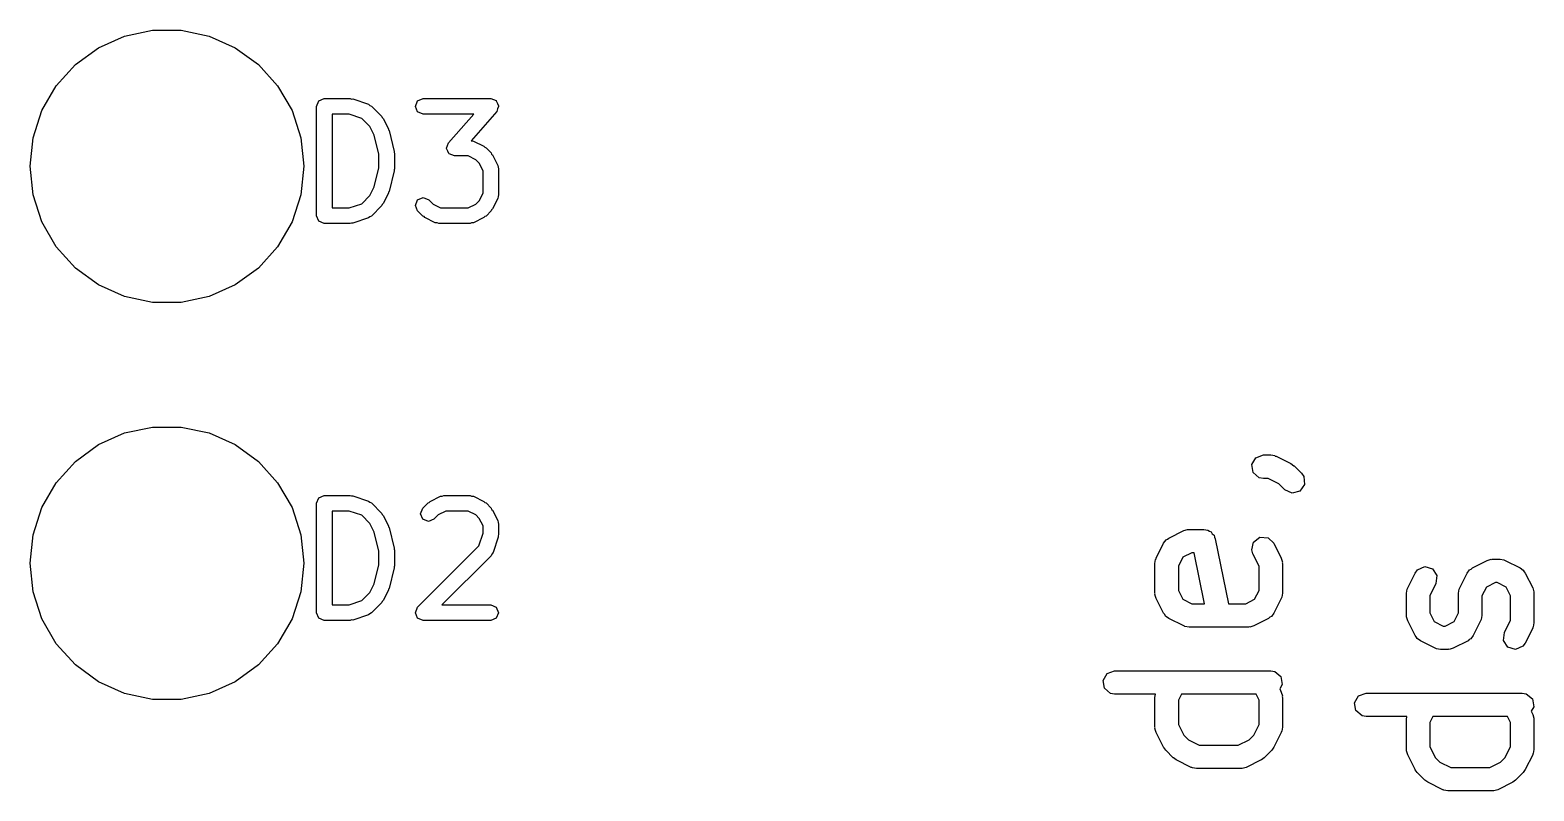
# Model space of a CAD drawing. Extents: x 128.5 to 208.6, y -109.7 to -29.3.
# Drawn here: x 129 to 138.63, y -36.05 to -31.18 of the extents above; entities that cross this region are included whole.
import ezdxf

# ---------------------------------------------------------------- set-up
doc = ezdxf.new("R2010")
doc.units = 0
doc.layers.add('BLACK', color=7, linetype='CONTINUOUS')

msp = doc.modelspace()

# ---------------------------------------------------------------- linework, layer by layer
at = {"layer": 'BLACK', "linetype": 'CONTINUOUS'}
for p, q in [((129.609, -31.2206), (129.788, -31.1825)), ((129.788, -31.1825), (129.972, -31.1825)), ((129.972, -31.1825), (130.151, -31.2206)), ((129.442, -31.2951), (129.609, -31.2206)), ((130.151, -31.2206), (130.318, -31.2951)), ((129.294, -31.4028), (129.442, -31.2951)), ((130.318, -31.2951), (130.466, -31.4028)), ((129.171, -31.5389), (129.294, -31.4028)), ((130.466, -31.4028), (130.589, -31.5389)), ((129.079, -31.6976), (129.171, -31.5389)), ((130.589, -31.5389), (130.681, -31.6976)), ((130.837, -31.6707), (130.852, -31.6353)), ((130.837, -32.3707), (130.837, -31.6707)), ((130.852, -31.6353), (130.887, -31.6207)), ((130.887, -31.6207), (131.054, -31.6207)), ((131.054, -31.6207), (131.062, -31.6238)), ((131.062, -31.6238), (131.07, -31.6232)), ((131.07, -31.6232), (131.17, -31.6566)), ((131.17, -31.6566), (131.179, -31.6642)), ((131.179, -31.6642), (131.189, -31.6686)), ((131.189, -31.6686), (131.256, -31.7353)), ((131.471, -31.6707), (131.485, -31.6353)), ((131.485, -31.706), (131.471, -31.6707)), ((131.485, -31.6353), (131.521, -31.6207)), ((131.521, -31.6207), (131.954, -31.6207)), ((131.954, -31.6207), (131.97, -31.6274)), ((131.97, -31.6274), (131.987, -31.633)), ((131.987, -31.633), (131.988, -31.6346)), ((131.988, -31.6346), (131.989, -31.6353)), ((131.989, -31.6353), (131.996, -31.6516)), ((131.996, -31.6516), (132.004, -31.6673)), ((132.004, -31.6707), (131.997, -31.6869)), ((132.004, -31.6673), (132.003, -31.669)), ((132.003, -31.669), (132.004, -31.6707)), ((129.023, -31.8718), (129.079, -31.6976)), ((130.681, -31.6976), (130.737, -31.8718)), ((130.937, -31.7207), (130.937, -32.3207)), ((131.046, -31.7207), (130.937, -31.7207)), ((131.127, -31.7477), (131.046, -31.7207)), ((131.18, -31.8003), (131.127, -31.7477)), ((131.256, -31.7353), (131.259, -31.7429)), ((131.259, -31.7429), (131.265, -31.7483)), ((131.265, -31.7483), (131.299, -31.815)), ((131.521, -31.7207), (131.485, -31.706)), ((131.844, -31.7207), (131.521, -31.7207)), ((131.683, -31.9044), (131.844, -31.7207)), ((131.992, -31.7036), (131.828, -31.8904)), ((131.997, -31.6869), (131.992, -31.7036)), ((131.207, -31.8548), (131.18, -31.8003)), ((131.237, -31.9768), (131.207, -31.8548)), ((131.299, -31.815), (131.299, -31.8206)), ((131.299, -31.8206), (131.303, -31.8252)), ((131.303, -31.8252), (131.336, -31.9585)), ((129.004, -32.054), (129.023, -31.8718)), ((130.737, -31.8718), (130.756, -32.054)), ((131.336, -31.9585), (131.335, -31.9648)), ((131.335, -31.9648), (131.337, -31.9707)), ((131.671, -31.9373), (131.677, -31.9211)), ((131.671, -31.939), (131.671, -31.9373)), ((131.671, -31.9407), (131.671, -31.939)), ((131.679, -31.9564), (131.671, -31.9407)), ((131.677, -31.9211), (131.683, -31.9044)), ((131.685, -31.9727), (131.679, -31.9564)), ((131.828, -31.8904), (131.831, -31.8918)), ((131.831, -31.8918), (131.843, -31.8926)), ((131.843, -31.8926), (131.91, -31.9259)), ((131.91, -31.9259), (131.915, -31.9322)), ((131.915, -31.9322), (131.923, -31.9353)), ((131.923, -31.9353), (131.956, -31.9686)), ((129.023, -32.2362), (129.004, -32.054)), ((130.756, -32.054), (130.737, -32.2362)), ((131.237, -32.0645), (131.237, -31.9768)), ((131.337, -31.9707), (131.337, -32.0707)), ((131.687, -31.9734), (131.685, -31.9727)), ((131.688, -31.975), (131.687, -31.9734)), ((131.704, -31.9806), (131.688, -31.975)), ((131.721, -31.9873), (131.704, -31.9806)), ((131.809, -31.9873), (131.721, -31.9873)), ((131.858, -32.0118), (131.809, -31.9873)), ((131.88, -32.0336), (131.858, -32.0118)), ((131.904, -32.0825), (131.88, -32.0336)), ((131.956, -31.9686), (131.959, -31.9762)), ((131.959, -31.9762), (131.965, -31.9816)), ((131.965, -31.9816), (131.999, -32.0483)), ((131.999, -32.0483), (132, -32.0599)), ((132, -32.0599), (132.004, -32.0707)), ((131.207, -32.1865), (131.237, -32.0645)), ((131.336, -32.0828), (131.303, -32.2161)), ((131.337, -32.0707), (131.335, -32.0765)), ((131.335, -32.0765), (131.336, -32.0828)), ((131.904, -32.2255), (131.904, -32.0825)), ((132.004, -32.0707), (132.004, -32.2373)), ((129.079, -32.4104), (129.023, -32.2362)), ((130.737, -32.2362), (130.681, -32.4104)), ((131.127, -32.2936), (131.18, -32.241)), ((131.18, -32.241), (131.207, -32.1865)), ((131.299, -32.2264), (131.265, -32.293)), ((131.303, -32.2161), (131.299, -32.2207)), ((131.299, -32.2207), (131.299, -32.2264)), ((131.88, -32.2744), (131.904, -32.2255)), ((132, -32.2481), (131.999, -32.2597)), ((132.004, -32.2373), (132, -32.2481)), ((130.937, -32.3207), (131.046, -32.3207)), ((131.046, -32.3207), (131.127, -32.2936)), ((131.256, -32.306), (131.189, -32.3727)), ((131.259, -32.2984), (131.256, -32.306)), ((131.265, -32.293), (131.259, -32.2984)), ((131.471, -32.304), (131.485, -32.2686)), ((131.485, -32.3394), (131.471, -32.304)), ((131.485, -32.2686), (131.521, -32.254)), ((131.519, -32.3727), (131.485, -32.3394)), ((131.521, -32.254), (131.556, -32.2686)), ((131.556, -32.2686), (131.584, -32.2962)), ((131.584, -32.2962), (131.632, -32.3207)), ((131.632, -32.3207), (131.809, -32.3207)), ((131.809, -32.3207), (131.858, -32.2962)), ((131.858, -32.2962), (131.88, -32.2744)), ((131.956, -32.3394), (131.923, -32.3727)), ((131.959, -32.3318), (131.956, -32.3394)), ((131.965, -32.3264), (131.959, -32.3318)), ((131.999, -32.2597), (131.965, -32.3264)), ((129.171, -32.5691), (129.079, -32.4104)), ((130.681, -32.4104), (130.589, -32.5691)), ((130.852, -32.406), (130.837, -32.3707)), ((130.887, -32.4207), (130.852, -32.406)), ((131.054, -32.4207), (130.887, -32.4207)), ((131.062, -32.4175), (131.054, -32.4207)), ((131.07, -32.4181), (131.062, -32.4175)), ((131.17, -32.3848), (131.07, -32.4181)), ((131.179, -32.3771), (131.17, -32.3848)), ((131.189, -32.3727), (131.179, -32.3771)), ((131.526, -32.3758), (131.519, -32.3727)), ((131.532, -32.3821), (131.526, -32.3758)), ((131.598, -32.4154), (131.532, -32.3821)), ((131.61, -32.4162), (131.598, -32.4154)), ((131.621, -32.4207), (131.61, -32.4162)), ((131.821, -32.4207), (131.621, -32.4207)), ((131.831, -32.4162), (131.821, -32.4207)), ((131.843, -32.4154), (131.831, -32.4162)), ((131.91, -32.3821), (131.843, -32.4154)), ((131.915, -32.3758), (131.91, -32.3821)), ((131.923, -32.3727), (131.915, -32.3758)), ((129.294, -32.7052), (129.171, -32.5691)), ((130.589, -32.5691), (130.466, -32.7052)), ((129.442, -32.8129), (129.294, -32.7052)), ((130.466, -32.7052), (130.318, -32.8129)), ((129.609, -32.8874), (129.442, -32.8129)), ((130.318, -32.8129), (130.151, -32.8874)), ((129.788, -32.9255), (129.609, -32.8874)), ((129.972, -32.9255), (129.788, -32.9255)), ((130.151, -32.8874), (129.972, -32.9255)), ((129.442, -33.8351), (129.609, -33.7606)), ((129.609, -33.7606), (129.788, -33.7225)), ((129.788, -33.7225), (129.972, -33.7225)), ((129.972, -33.7225), (130.151, -33.7606)), ((130.151, -33.7606), (130.318, -33.8351)), ((129.294, -33.9428), (129.442, -33.8351)), ((130.318, -33.8351), (130.466, -33.9428)), ((129.171, -34.0789), (129.294, -33.9428)), ((130.466, -33.9428), (130.589, -34.0789)), ((136.826, -33.9632), (136.852, -33.9187)), ((136.835, -34.0137), (136.826, -33.9632)), ((136.852, -33.9187), (136.9, -33.9012)), ((136.9, -33.9012), (136.947, -33.9012)), ((136.947, -33.9012), (136.973, -33.9057)), ((136.973, -33.9057), (136.976, -33.9086)), ((136.976, -33.9086), (136.981, -33.9091)), ((136.981, -33.9091), (137.076, -33.9567)), ((137.076, -33.9567), (137.094, -33.9701)), ((137.094, -33.9701), (137.096, -33.9708)), ((137.096, -33.9708), (137.143, -34.0184)), ((129.079, -34.2376), (129.171, -34.0789)), ((130.589, -34.0789), (130.681, -34.2376)), ((136.874, -34.0467), (136.835, -34.0137)), ((136.9, -34.0512), (136.874, -34.0467)), ((136.93, -34.0512), (136.9, -34.0512)), ((136.998, -34.0854), (136.93, -34.0512)), ((137.143, -34.0184), (137.158, -34.0397)), ((137.158, -34.0397), (137.163, -34.0908)), ((130.837, -34.2107), (130.852, -34.1753)), ((130.852, -34.1753), (130.887, -34.1607)), ((130.887, -34.1607), (131.054, -34.1607)), ((131.054, -34.1607), (131.062, -34.1638)), ((131.062, -34.1638), (131.07, -34.1632)), ((131.07, -34.1632), (131.17, -34.1966)), ((131.565, -34.1993), (131.632, -34.1659)), ((131.632, -34.1659), (131.643, -34.1651)), ((131.643, -34.1651), (131.654, -34.1607)), ((131.654, -34.1607), (131.821, -34.1607)), ((131.821, -34.1607), (131.831, -34.1651)), ((131.831, -34.1651), (131.843, -34.1659)), ((131.843, -34.1659), (131.91, -34.1993)), ((137.037, -34.1245), (136.998, -34.0854)), ((137.084, -34.1461), (137.037, -34.1245)), ((137.133, -34.1329), (137.084, -34.1461)), ((137.163, -34.0908), (137.133, -34.1329)), ((129.023, -34.4118), (129.079, -34.2376)), ((130.681, -34.2376), (130.737, -34.4118)), ((130.837, -34.9107), (130.837, -34.2107)), ((130.937, -34.2607), (130.937, -34.8607)), ((131.046, -34.2607), (130.937, -34.2607)), ((131.127, -34.2877), (131.046, -34.2607)), ((131.17, -34.1966), (131.179, -34.2042)), ((131.179, -34.2042), (131.189, -34.2086)), ((131.189, -34.2086), (131.256, -34.2753)), ((131.256, -34.2753), (131.259, -34.2829)), ((131.504, -34.2773), (131.519, -34.242)), ((131.519, -34.242), (131.552, -34.2086)), ((131.552, -34.2086), (131.56, -34.2055)), ((131.56, -34.2055), (131.565, -34.1993)), ((131.666, -34.2607), (131.617, -34.2851)), ((131.809, -34.2607), (131.666, -34.2607)), ((131.858, -34.2851), (131.809, -34.2607)), ((131.91, -34.1993), (131.915, -34.2055)), ((131.915, -34.2055), (131.923, -34.2086)), ((131.923, -34.2086), (131.956, -34.242)), ((131.956, -34.242), (131.959, -34.2496)), ((131.959, -34.2496), (131.965, -34.255)), ((131.965, -34.255), (131.999, -34.3216)), ((131.18, -34.3403), (131.127, -34.2877)), ((131.207, -34.3948), (131.18, -34.3403)), ((131.259, -34.2829), (131.265, -34.2883)), ((131.265, -34.2883), (131.299, -34.355)), ((131.299, -34.355), (131.299, -34.3606)), ((131.299, -34.3606), (131.303, -34.3652)), ((131.303, -34.3652), (131.336, -34.4985)), ((131.519, -34.3127), (131.504, -34.2773)), ((131.554, -34.3273), (131.519, -34.3127)), ((131.589, -34.3127), (131.554, -34.3273)), ((131.617, -34.2851), (131.589, -34.3127)), ((131.88, -34.307), (131.858, -34.2851)), ((131.904, -34.3558), (131.88, -34.307)), ((131.904, -34.4026), (131.904, -34.3558)), ((131.999, -34.3216), (132, -34.3332)), ((132, -34.3332), (132.004, -34.344)), ((132.004, -34.344), (132.004, -34.4107)), ((129.004, -34.594), (129.023, -34.4118)), ((130.737, -34.4118), (130.756, -34.594)), ((131.237, -34.5168), (131.207, -34.3948)), ((131.877, -34.4837), (131.904, -34.4026)), ((132.001, -34.4265), (131.968, -34.5265)), ((132.004, -34.4107), (132.001, -34.4183)), ((132.001, -34.4183), (132.001, -34.4265)), ((136.214, -34.5617), (136.261, -34.4665)), ((136.261, -34.4665), (136.277, -34.4455)), ((136.277, -34.4455), (136.287, -34.4411)), ((136.287, -34.4411), (136.295, -34.4329)), ((136.295, -34.4329), (136.39, -34.3853)), ((136.39, -34.3853), (136.415, -34.3779)), ((136.415, -34.3779), (136.419, -34.3789)), ((136.419, -34.3789), (136.424, -34.3774)), ((136.424, -34.3774), (136.519, -34.3774)), ((136.519, -34.3774), (136.544, -34.3819)), ((136.544, -34.3819), (136.554, -34.3899)), ((136.554, -34.3899), (136.566, -34.3938)), ((136.566, -34.3938), (136.573, -34.4058)), ((136.573, -34.4058), (136.584, -34.4149)), ((136.584, -34.4149), (136.586, -34.4271)), ((136.586, -34.4271), (136.592, -34.4377)), ((136.592, -34.4377), (136.676, -34.8536)), ((136.825, -34.5086), (136.837, -34.4587)), ((136.837, -34.4587), (136.878, -34.4281)), ((136.878, -34.4281), (136.93, -34.4312)), ((136.93, -34.4312), (136.967, -34.4665)), ((136.967, -34.4665), (137.014, -34.5617)), ((131.237, -34.6045), (131.237, -34.5168)), ((131.336, -34.4985), (131.335, -34.5048)), ((131.335, -34.5048), (131.337, -34.5107)), ((131.337, -34.5107), (131.337, -34.6107)), ((131.485, -34.8753), (131.877, -34.4837)), ((131.956, -34.546), (131.641, -34.8607)), ((131.96, -34.5353), (131.956, -34.546)), ((131.968, -34.5265), (131.96, -34.5353)), ((136.213, -34.5662), (136.214, -34.5617)), ((136.384, -34.5559), (136.356, -34.6129)), ((136.441, -34.5274), (136.384, -34.5559)), ((136.457, -34.5274), (136.441, -34.5274)), ((136.523, -34.8536), (136.457, -34.5274)), ((136.833, -34.5335), (136.825, -34.5086)), ((136.872, -34.6129), (136.833, -34.5335)), ((137.014, -34.5617), (137.022, -34.5867)), ((129.023, -34.7762), (129.004, -34.594)), ((130.756, -34.594), (130.737, -34.7762)), ((131.207, -34.7265), (131.237, -34.6045)), ((131.336, -34.6228), (131.303, -34.7561)), ((131.337, -34.6107), (131.335, -34.6165)), ((131.335, -34.6165), (131.336, -34.6228)), ((136.206, -34.5952), (136.21, -34.5696)), ((136.206, -34.7857), (136.206, -34.5952)), ((136.21, -34.5696), (136.213, -34.5662)), ((136.356, -34.6129), (136.356, -34.768)), ((136.872, -34.768), (136.872, -34.6129)), ((137.022, -34.5867), (137.021, -34.591)), ((137.021, -34.591), (137.022, -34.5952)), ((137.022, -34.5952), (137.022, -34.7857)), ((137.824, -34.7522), (137.871, -34.6569)), ((137.871, -34.6569), (137.887, -34.636)), ((137.887, -34.636), (137.934, -34.6156)), ((137.934, -34.6156), (137.983, -34.6302)), ((137.983, -34.6302), (138.011, -34.6731)), ((138.157, -34.7522), (138.205, -34.6569)), ((138.205, -34.6569), (138.22, -34.636)), ((138.22, -34.636), (138.23, -34.6315)), ((138.23, -34.6315), (138.238, -34.6234)), ((138.238, -34.6234), (138.333, -34.5758)), ((138.333, -34.5758), (138.358, -34.5683)), ((138.358, -34.5683), (138.363, -34.5694)), ((138.363, -34.5694), (138.367, -34.5679)), ((138.367, -34.5679), (138.415, -34.5679)), ((138.415, -34.5679), (138.44, -34.5724)), ((138.44, -34.5724), (138.444, -34.5753)), ((138.444, -34.5753), (138.448, -34.5758)), ((138.448, -34.5758), (138.543, -34.6234)), ((138.543, -34.6234), (138.564, -34.6389)), ((138.564, -34.6389), (138.569, -34.6492)), ((138.569, -34.6492), (138.577, -34.6569)), ((138.577, -34.6569), (138.624, -34.7522)), ((131.18, -34.781), (131.207, -34.7265)), ((131.303, -34.7561), (131.299, -34.7607)), ((137.82, -34.7601), (137.823, -34.7566)), ((137.823, -34.7566), (137.824, -34.7522)), ((138.005, -34.724), (137.966, -34.8034)), ((138.011, -34.6731), (138.005, -34.724)), ((138.154, -34.7601), (138.156, -34.7566)), ((138.156, -34.7566), (138.157, -34.7522)), ((138.328, -34.7464), (138.299, -34.8034)), ((138.385, -34.7179), (138.328, -34.7464)), ((138.397, -34.7179), (138.385, -34.7179)), ((138.454, -34.7464), (138.397, -34.7179)), ((138.482, -34.8034), (138.454, -34.7464)), ((138.624, -34.7522), (138.632, -34.7771)), ((129.079, -34.9504), (129.023, -34.7762)), ((130.737, -34.7762), (130.681, -34.9504)), ((131.046, -34.8607), (131.127, -34.8336)), ((131.127, -34.8336), (131.18, -34.781)), ((131.256, -34.846), (131.189, -34.9127)), ((131.259, -34.8384), (131.256, -34.846)), ((131.265, -34.833), (131.259, -34.8384)), ((131.299, -34.7664), (131.265, -34.833)), ((131.299, -34.7607), (131.299, -34.7664)), ((136.207, -34.7899), (136.206, -34.7857)), ((136.206, -34.7943), (136.207, -34.7899)), ((136.214, -34.8193), (136.206, -34.7943)), ((136.261, -34.9145), (136.214, -34.8193)), ((136.356, -34.768), (136.384, -34.825)), ((136.384, -34.825), (136.441, -34.8536)), ((136.787, -34.8536), (136.844, -34.825)), ((136.844, -34.825), (136.872, -34.768)), ((137.014, -34.8193), (136.967, -34.9145)), ((137.015, -34.8148), (137.014, -34.8193)), ((137.018, -34.8114), (137.015, -34.8148)), ((137.022, -34.7857), (137.018, -34.8114)), ((137.816, -34.7857), (137.82, -34.7601)), ((137.816, -34.9286), (137.816, -34.7857)), ((137.966, -34.8034), (137.966, -34.9109)), ((138.149, -34.7857), (138.154, -34.7601)), ((138.149, -34.9109), (138.149, -34.7857)), ((138.299, -34.8034), (138.299, -34.9286)), ((138.482, -34.9585), (138.482, -34.8034)), ((138.632, -34.7771), (138.631, -34.7815)), ((138.631, -34.7815), (138.632, -34.7857)), ((138.632, -34.7857), (138.632, -34.9762)), ((130.852, -34.946), (130.837, -34.9107)), ((130.887, -34.9607), (130.852, -34.946)), ((130.937, -34.8607), (131.046, -34.8607)), ((131.17, -34.9248), (131.07, -34.9581)), ((131.179, -34.9171), (131.17, -34.9248)), ((131.189, -34.9127), (131.179, -34.9171)), ((131.471, -34.9107), (131.485, -34.8753)), ((131.485, -34.946), (131.471, -34.9107)), ((131.521, -34.9607), (131.485, -34.946)), ((131.641, -34.8607), (131.954, -34.8607)), ((131.954, -34.8607), (131.989, -34.8753)), ((131.989, -34.946), (131.954, -34.9607)), ((131.989, -34.8753), (132.004, -34.9107)), ((132.004, -34.9107), (131.989, -34.946)), ((136.269, -34.9222), (136.261, -34.9145)), ((136.274, -34.9325), (136.269, -34.9222)), ((136.295, -34.948), (136.274, -34.9325)), ((136.39, -34.9957), (136.295, -34.948)), ((136.441, -34.8536), (136.523, -34.8536)), ((136.676, -34.8536), (136.787, -34.8536)), ((136.933, -34.948), (136.838, -34.9957)), ((136.941, -34.9399), (136.933, -34.948)), ((136.951, -34.9354), (136.941, -34.9399)), ((136.967, -34.9145), (136.951, -34.9354)), ((137.817, -34.9328), (137.816, -34.9286)), ((137.816, -34.9371), (137.817, -34.9328)), ((137.824, -34.9621), (137.816, -34.9371)), ((137.966, -34.9109), (137.994, -34.9679)), ((138.121, -34.9679), (138.149, -34.9109)), ((138.299, -34.9286), (138.295, -34.9542)), ((129.171, -35.1091), (129.079, -34.9504)), ((130.681, -34.9504), (130.589, -35.1091)), ((131.054, -34.9607), (130.887, -34.9607)), ((131.062, -34.9575), (131.054, -34.9607)), ((131.07, -34.9581), (131.062, -34.9575)), ((131.954, -34.9607), (131.521, -34.9607)), ((136.394, -34.9962), (136.39, -34.9957)), ((136.398, -34.999), (136.394, -34.9962)), ((136.424, -35.0036), (136.398, -34.999)), ((136.805, -35.0036), (136.424, -35.0036)), ((136.809, -35.002), (136.805, -35.0036)), ((136.813, -35.0031), (136.809, -35.002)), ((136.838, -34.9957), (136.813, -35.0031)), ((137.871, -35.0573), (137.824, -34.9621)), ((137.994, -34.9679), (138.051, -34.9964)), ((138.051, -34.9964), (138.063, -34.9964)), ((138.063, -34.9964), (138.121, -34.9679)), ((138.291, -34.9621), (138.244, -35.0573)), ((138.292, -34.9577), (138.291, -34.9621)), ((138.295, -34.9542), (138.292, -34.9577)), ((138.437, -35.0889), (138.443, -35.0379)), ((138.443, -35.0379), (138.482, -34.9585)), ((138.624, -35.0097), (138.577, -35.105)), ((138.625, -35.0053), (138.624, -35.0097)), ((138.628, -35.0018), (138.625, -35.0053)), ((138.632, -34.9762), (138.628, -35.0018)), ((129.294, -35.2452), (129.171, -35.1091)), ((130.589, -35.1091), (130.466, -35.2452)), ((137.879, -35.0651), (137.871, -35.0573)), ((137.884, -35.0754), (137.879, -35.0651)), ((137.905, -35.0909), (137.884, -35.0754)), ((138, -35.1385), (137.905, -35.0909)), ((138.004, -35.139), (138, -35.1385)), ((138.008, -35.1419), (138.004, -35.139)), ((138.034, -35.1464), (138.008, -35.1419)), ((138.115, -35.1385), (138.09, -35.1459)), ((138.21, -35.0909), (138.115, -35.1385)), ((138.218, -35.0827), (138.21, -35.0909)), ((138.228, -35.0783), (138.218, -35.0827)), ((138.244, -35.0573), (138.228, -35.0783)), ((138.465, -35.1317), (138.437, -35.0889)), ((138.514, -35.1463), (138.465, -35.1317)), ((138.561, -35.1259), (138.514, -35.1463)), ((138.577, -35.105), (138.561, -35.1259)), ((138.081, -35.1464), (138.034, -35.1464)), ((138.085, -35.1449), (138.081, -35.1464)), ((138.09, -35.1459), (138.085, -35.1449)), ((129.442, -35.3529), (129.294, -35.2452)), ((130.466, -35.2452), (130.318, -35.3529)), ((135.874, -35.3441), (135.899, -35.2997)), ((135.899, -35.2997), (135.947, -35.2821)), ((135.947, -35.2821), (136.947, -35.2821)), ((136.947, -35.2821), (136.973, -35.2867)), ((136.973, -35.2867), (137.012, -35.3196)), ((137.012, -35.3196), (137.021, -35.3702)), ((129.609, -35.4274), (129.442, -35.3529)), ((129.788, -35.4655), (129.609, -35.4274)), ((130.151, -35.4274), (129.972, -35.4655)), ((130.318, -35.3529), (130.151, -35.4274)), ((135.882, -35.3946), (135.874, -35.3441)), ((135.922, -35.4276), (135.882, -35.3946)), ((135.947, -35.4321), (135.922, -35.4276)), ((137.021, -35.3702), (137.005, -35.399)), ((137.005, -35.399), (137.014, -35.4188)), ((137.014, -35.4188), (137.022, -35.4438)), ((137.509, -35.4425), (137.557, -35.425)), ((137.557, -35.425), (138.557, -35.425)), ((138.557, -35.425), (138.583, -35.4295)), ((138.583, -35.4295), (138.622, -35.4625)), ((129.972, -35.4655), (129.788, -35.4655)), ((136.209, -35.4321), (135.947, -35.4321)), ((136.206, -35.4524), (136.209, -35.4321)), ((136.206, -35.6429), (136.206, -35.4524)), ((136.375, -35.4321), (136.356, -35.4701)), ((136.356, -35.4701), (136.356, -35.6252)), ((136.853, -35.4321), (136.375, -35.4321)), ((136.872, -35.4701), (136.853, -35.4321)), ((136.872, -35.6252), (136.872, -35.4701)), ((137.022, -35.4438), (137.021, -35.4482)), ((137.021, -35.4482), (137.022, -35.4524)), ((137.022, -35.4524), (137.022, -35.6429)), ((137.484, -35.487), (137.509, -35.4425)), ((137.492, -35.5375), (137.484, -35.487)), ((138.631, -35.513), (138.615, -35.5419)), ((138.622, -35.4625), (138.631, -35.513)), ((137.532, -35.5705), (137.492, -35.5375)), ((137.557, -35.575), (137.532, -35.5705)), ((137.819, -35.575), (137.557, -35.575)), ((137.816, -35.5952), (137.819, -35.575)), ((137.816, -35.7857), (137.816, -35.5952)), ((137.985, -35.575), (137.966, -35.6129)), ((137.966, -35.6129), (137.966, -35.768)), ((138.463, -35.575), (137.985, -35.575)), ((138.482, -35.6129), (138.463, -35.575)), ((138.482, -35.768), (138.482, -35.6129)), ((138.615, -35.5419), (138.624, -35.5617)), ((138.624, -35.5617), (138.632, -35.5867)), ((138.632, -35.5867), (138.631, -35.591)), ((138.631, -35.591), (138.632, -35.5952)), ((138.632, -35.5952), (138.632, -35.7857)), ((136.207, -35.6471), (136.206, -35.6429)), ((136.206, -35.6514), (136.207, -35.6471)), ((136.214, -35.6764), (136.206, -35.6514)), ((136.261, -35.7716), (136.214, -35.6764)), ((136.356, -35.6252), (136.39, -35.6937)), ((136.39, -35.6937), (136.42, -35.7241)), ((136.808, -35.7241), (136.838, -35.6937)), ((136.838, -35.6937), (136.872, -35.6252)), ((137.014, -35.6764), (136.967, -35.7716)), ((137.015, -35.6719), (137.014, -35.6764)), ((137.018, -35.6685), (137.015, -35.6719)), ((137.022, -35.6429), (137.018, -35.6685)), ((136.262, -35.7728), (136.261, -35.7716)), ((136.275, -35.7911), (136.262, -35.7728)), ((136.323, -35.8387), (136.275, -35.7911)), ((136.42, -35.7241), (136.489, -35.7583)), ((136.489, -35.7583), (136.739, -35.7583)), ((136.739, -35.7583), (136.808, -35.7241)), ((136.953, -35.7911), (136.905, -35.8387)), ((136.967, -35.7716), (136.953, -35.7896)), ((136.953, -35.7896), (136.953, -35.7911)), ((137.817, -35.7899), (137.816, -35.7857)), ((137.816, -35.7943), (137.817, -35.7899)), ((137.824, -35.8193), (137.816, -35.7943)), ((137.966, -35.768), (138, -35.8365)), ((138.448, -35.8365), (138.482, -35.768)), ((138.625, -35.8148), (138.624, -35.8193)), ((138.628, -35.8114), (138.625, -35.8148)), ((138.632, -35.7857), (138.628, -35.8114)), ((136.324, -35.8394), (136.323, -35.8387)), ((136.342, -35.8528), (136.324, -35.8394)), ((136.438, -35.9004), (136.342, -35.8528)), ((136.442, -35.9009), (136.438, -35.9004)), ((136.446, -35.9038), (136.442, -35.9009)), ((136.471, -35.9083), (136.446, -35.9038)), ((136.757, -35.9083), (136.471, -35.9083)), ((136.761, -35.9068), (136.757, -35.9083)), ((136.765, -35.9078), (136.761, -35.9068)), ((136.79, -35.9004), (136.765, -35.9078)), ((136.886, -35.8528), (136.79, -35.9004)), ((136.887, -35.8516), (136.886, -35.8528)), ((136.905, -35.8387), (136.887, -35.8516)), ((137.871, -35.9145), (137.824, -35.8193)), ((138, -35.8365), (138.03, -35.8669)), ((138.03, -35.8669), (138.099, -35.9012)), ((138.099, -35.9012), (138.349, -35.9012)), ((138.349, -35.9012), (138.418, -35.8669)), ((138.418, -35.8669), (138.448, -35.8365)), ((138.624, -35.8193), (138.577, -35.9145)), ((137.872, -35.9156), (137.871, -35.9145)), ((137.885, -35.934), (137.872, -35.9156)), ((137.933, -35.9816), (137.885, -35.934)), ((137.934, -35.9823), (137.933, -35.9816)), ((137.952, -35.9957), (137.934, -35.9823)), ((138.048, -36.0433), (137.952, -35.9957)), ((138.496, -35.9957), (138.4, -36.0433)), ((138.497, -35.9945), (138.496, -35.9957)), ((138.515, -35.9816), (138.497, -35.9945)), ((138.563, -35.934), (138.515, -35.9816)), ((138.577, -35.9145), (138.563, -35.9325)), ((138.563, -35.9325), (138.563, -35.934)), ((138.052, -36.0438), (138.048, -36.0433)), ((138.056, -36.0467), (138.052, -36.0438)), ((138.081, -36.0512), (138.056, -36.0467)), ((138.367, -36.0512), (138.081, -36.0512)), ((138.371, -36.0497), (138.367, -36.0512)), ((138.375, -36.0507), (138.371, -36.0497)), ((138.4, -36.0433), (138.375, -36.0507))]:
    msp.add_line(p, q, dxfattribs=at)

doc.saveas('drawing.dxf')
